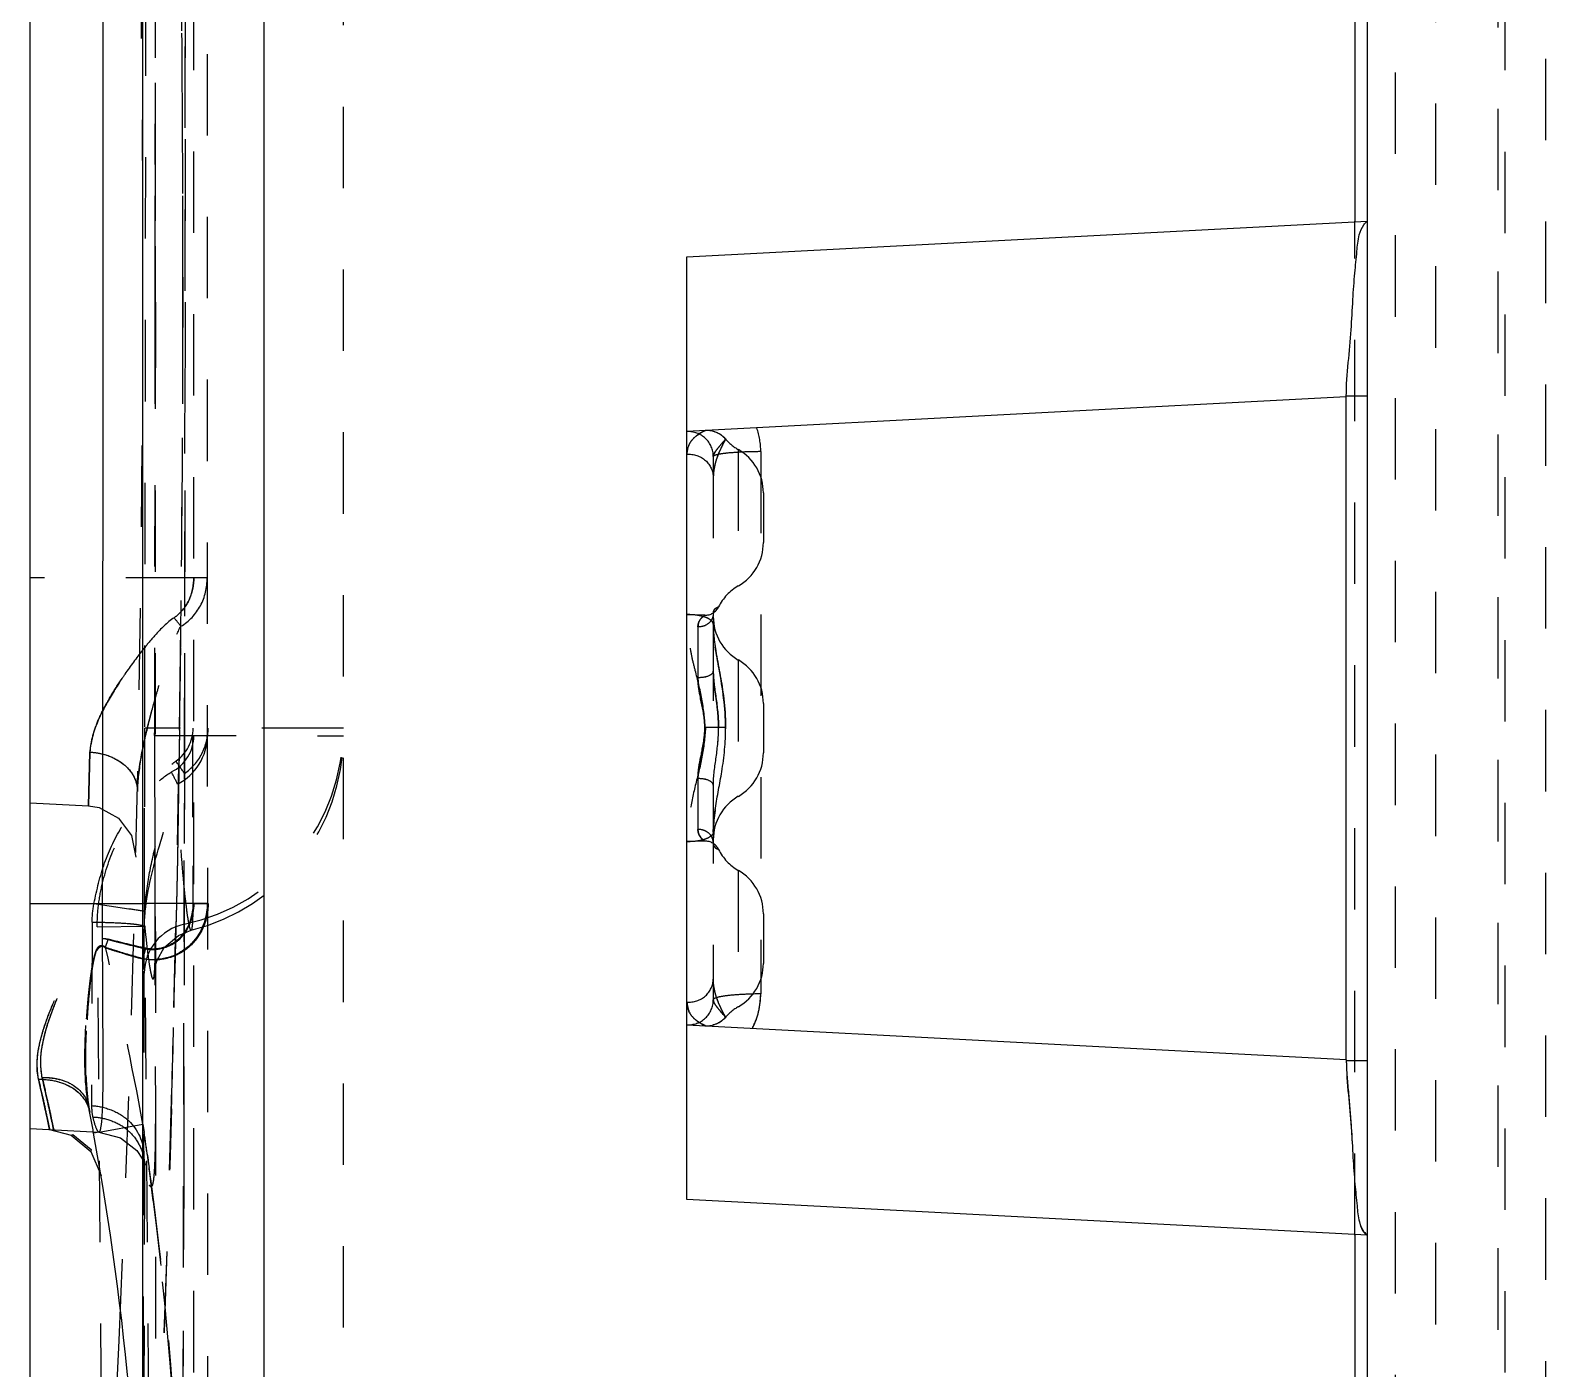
# Model space of a CAD drawing. Header units: millimetres. Extents: x 1147 to 12155, y -6137 to -4403.
# Drawn here: x 4469.75 to 4500.16, y -5336.98 to -5310.12 of the extents above; entities that cross this region are included whole.
import ezdxf

# ---------------------------------------------------------------- set-up
doc = ezdxf.new("R2010")
doc.units = ezdxf.units.MM
doc.header["$LTSCALE"] = 16.335
doc.linetypes.add('HIDDEN', pattern=[0.2, 0.1, -0.1])
doc.layers.get('0').update_dxf_attribs({"linetype": 'CONTINUOUS'})
doc.layers.add('DEFAULT_2', color=8, linetype='HIDDEN')

msp = doc.modelspace()

# ---------------------------------------------------------------- linework, layer by layer
at = {"color": 7, "linetype": 'Continuous'}
for p, q in [((4474.44, -5400.96), (4474.44, -5116.583)), ((4471.999, -5119.544), (4471.999, -5397.999)), ((4496.33, -5203.587), (4496.33, -5313.956)), ((4469.746, -5354.281), (4469.746, -5275.881)), ((4496.578, -5291.484), (4496.578, -5503.772)), ((4482.925, -5314.672), (4496.578, -5313.956)), ((4482.925, -5333.586), (4482.925, -5314.672)), ((4482.925, -5318.167), (4496.159, -5317.473)), ((4496.159, -5317.456), (4496.578, -5317.456)), ((4496.159, -5330.785), (4496.159, -5317.473)), ((4469.746, -5327.648), (4471.999, -5327.65)), ((4496.159, -5330.785), (4482.925, -5330.091)), ((4496.159, -5330.802), (4496.578, -5330.802)), ((4469.746, -5332.162), (4471.121, -5332.234)), ((4470.132, -5332.182), (4470.565, -5332.295)), ((4471.128, -5332.236), (4471.017, -5332.256)), ((4471.121, -5332.234), (4471.558, -5332.351)), ((4470.565, -5332.295), (4470.962, -5332.627)), ((4470.962, -5332.627), (4471.165, -5333.104)), ((4496.578, -5334.302), (4482.925, -5333.586)), ((4496.33, -5334.302), (4496.33, -5386.036))]:
    msp.add_line(p, q, dxfattribs=at)
msp.add_lwpolyline([(4471.558, -5332.351), (4471.882, -5332.603), (4471.999, -5332.78)], dxfattribs=at)
for centre, radius, start, end in [((-4046.816, -5314.715), 8518.023, 359.9130057, 0.0820911), ((4410.608, -5343.234), 61.398, 349.7007, 10.2993), ((3995.337, -5315.08), 476.67, 355.29706, 357.43435)]:
    msp.add_arc(centre, radius, start, end, dxfattribs=at)
for points, knots in [([(4496.159, -5317.473), (4496.159, -5317.245), (4496.196, -5316.798), (4496.261, -5316.152), (4496.287, -5315.551), (4496.325, -5315.025), (4496.371, -5314.594), (4496.397, -5314.263), (4496.48, -5314.056), (4496.552, -5313.977), (4496.578, -5313.956)], [0, 0, 0, 0, 0.191156, 0.375781, 0.545798, 0.695176, 0.818164, 0.910324, 0.972891, 1, 1, 1, 1]), ([(4471.121, -5332.233), (4471.131, -5332.234), (4471.155, -5332.201), (4471.175, -5332.089), (4471.199, -5331.833), (4471.206, -5331.42), (4471.209, -5330.856), (4471.205, -5330.17), (4471.2, -5329.386), (4471.197, -5328.534), (4471.197, -5327.947), (4471.198, -5327.648)], [0, 0, 0, 0, 0.006816, 0.021522, 0.078099, 0.169749, 0.293682, 0.444835, 0.617413, 0.804902, 1, 1, 1, 1]), ([(4496.159, -5330.802), (4496.159, -5331.03), (4496.197, -5331.477), (4496.263, -5332.124), (4496.288, -5332.723), (4496.326, -5333.248), (4496.372, -5333.677), (4496.399, -5334.004), (4496.482, -5334.207), (4496.553, -5334.282), (4496.578, -5334.302)], [0, 0, 0, 0, 0.192286, 0.377787, 0.548395, 0.697982, 0.820878, 0.912638, 0.974004, 1, 1, 1, 1])]:
    msp.add_open_spline(points, degree=3, knots=knots, dxfattribs=at)
at = {"layer": 'DEFAULT_2', "color": 8, "linetype": 'HIDDEN'}
for p, q in [((4500.161, -5410.339), (4500.161, -5107.204)), ((4499.347, -5408.936), (4499.347, -5108.607)), ((4476.029, -5388.431), (4476.029, -5129.112)), ((4472.256, -5316.089), (4472.256, -5201.454)), ((4473.027, -5273.351), (4473.013, -5384.107)), ((4473.315, -5384.107), (4473.297, -5273.351)), ((4497.144, -5387.745), (4497.144, -5291.484)), ((4497.958, -5388.367), (4497.958, -5291.483)), ((4499.208, -5411.343), (4499.208, -5292.931)), ((4472.247, -5302.509), (4472.256, -5316.089)), ((4472.863, -5302.509), (4472.852, -5316.089)), ((4472.862, -5302.509), (4472.853, -5316.089)), ((4472.255, -5312.814), (4472.256, -5308.677)), ((4472.254, -5315.08), (4472.255, -5312.814)), ((4496.33, -5334.302), (4496.33, -5313.956)), ((4472.253, -5316.089), (4472.254, -5315.08)), ((4472.81, -5315.079), (4472.809, -5316.088)), ((4472.242, -5324.153), (4472.253, -5316.089)), ((4472.256, -5316.089), (4472.246, -5327.651)), ((4472.852, -5316.089), (4472.838, -5324.129)), ((4472.853, -5316.089), (4472.841, -5324.154)), ((4483.956, -5318.538), (4483.956, -5321.274)), ((4484.407, -5318.579), (4484.407, -5329.462)), ((4483.454, -5318.679), (4483.454, -5329.58)), ((4484.459, -5319.409), (4484.459, -5320.403)), ((4473.297, -5321.113), (4469.746, -5321.113)), ((4483.283, -5321.862), (4482.925, -5321.853)), ((4483.454, -5321.827), (4483.456, -5321.817)), ((4483.456, -5321.817), (4483.468, -5321.804)), ((4483.468, -5321.804), (4483.467, -5321.805)), ((4483.146, -5322.097), (4483.146, -5323.116)), ((4483.956, -5322.761), (4483.956, -5325.497)), ((4484.459, -5323.632), (4484.459, -5324.626)), ((4472.034, -5328.973), (4472.045, -5324.127)), ((4476.029, -5324.129), (4472.045, -5324.127)), ((4472.241, -5324.278), (4472.242, -5324.153)), ((4472.241, -5324.278), (4476.029, -5324.28)), ((4472.742, -5324.166), (4472.722, -5325.414)), ((4472.742, -5324.153), (4472.73, -5324.903)), ((4472.842, -5324.129), (4472.833, -5328.065)), ((4472.841, -5324.154), (4472.84, -5324.809)), ((4470.912, -5325.687), (4470.942, -5324.609)), ((4470.942, -5324.61), (4470.912, -5325.687)), ((4472.73, -5324.903), (4472.721, -5325.427)), ((4472.84, -5324.809), (4472.835, -5327.652)), ((4483.146, -5325.142), (4483.146, -5326.161)), ((4472.722, -5325.414), (4472.697, -5326.731)), ((4472.721, -5325.427), (4472.697, -5326.743)), ((4469.746, -5325.626), (4470.913, -5325.687)), ((4471.779, -5326.285), (4471.865, -5326.715)), ((4483.283, -5326.396), (4482.925, -5326.405)), ((4483.454, -5326.437), (4483.454, -5326.427)), ((4483.454, -5326.429), (4483.454, -5326.427)), ((4483.459, -5326.444), (4483.454, -5326.437)), ((4483.468, -5326.454), (4483.459, -5326.444)), ((4483.468, -5326.454), (4483.467, -5326.453)), ((4472.251, -5327.235), (4472.247, -5326.58)), ((4472.697, -5326.731), (4472.679, -5327.659)), ((4472.697, -5326.743), (4472.679, -5327.665)), ((4483.956, -5326.984), (4483.956, -5329.72)), ((4473.315, -5327.648), (4471.999, -5327.65)), ((4472.679, -5327.659), (4472.669, -5328.125)), ((4472.679, -5327.665), (4472.669, -5328.135)), ((4472.835, -5327.652), (4472.827, -5331.763)), ((4470.988, -5328.021), (4470.976, -5331.705)), ((4472.036, -5328.114), (4472.039, -5328.008)), ((4472.036, -5328.114), (4472.038, -5328.021)), ((4484.459, -5327.855), (4484.459, -5328.849)), ((4471.091, -5328.113), (4472.042, -5328.105)), ((4472.256, -5328.208), (4472.256, -5328.126)), ((4472.256, -5328.208), (4472.256, -5391.44)), ((4472.669, -5328.125), (4472.649, -5328.984)), ((4472.669, -5328.135), (4472.65, -5328.993)), ((4472.974, -5328.184), (4472.974, -5328.184)), ((4471.254, -5328.527), (4471.307, -5328.369)), ((4472.059, -5328.554), (4472.007, -5328.751)), ((4472.246, -5328.885), (4472.244, -5328.915)), ((4472.649, -5328.984), (4472.647, -5329.058)), ((4472.65, -5328.993), (4472.648, -5329.067)), ((4483.636, -5329.855), (4483.702, -5329.929)), ((4470.132, -5332.182), (4470.077, -5331.919)), ((4470.132, -5332.182), (4470.077, -5331.919)), ((4472.578, -5331.771), (4472.551, -5332.703)), ((4472.579, -5331.772), (4472.552, -5332.704)), ((4472.827, -5331.763), (4472.825, -5332.689)), ((4470.213, -5332.186), (4470.182, -5332.033)), ((4470.213, -5332.186), (4470.182, -5332.033)), ((4470.213, -5332.186), (4470.182, -5332.033)), ((4470.565, -5332.295), (4470.6, -5332.286)), ((4470.6, -5332.286), (4470.965, -5332.587)), ((4471.128, -5332.236), (4472.007, -5332.076)), ((4472.007, -5332.076), (4472.031, -5332.245)), ((4472.007, -5332.076), (4472.032, -5332.246)), ((4472.007, -5332.076), (4472.032, -5332.246)), ((4472.007, -5332.076), (4472.031, -5332.245)), ((4470.965, -5332.587), (4470.962, -5332.627)), ((4471.999, -5332.78), (4472.024, -5332.816)), ((4472.027, -5332.752), (4472.027, -5332.752)), ((4472.029, -5332.824), (4472.053, -5332.881)), ((4472.092, -5332.679), (4472.101, -5332.743)), ((4472.093, -5332.679), (4472.102, -5332.743)), ((4472.093, -5332.679), (4472.102, -5332.743)), ((4472.094, -5332.679), (4472.103, -5332.743)), ((4472.101, -5332.743), (4472.119, -5332.874)), ((4472.102, -5332.743), (4472.12, -5332.873)), ((4472.102, -5332.743), (4472.12, -5332.873)), ((4472.103, -5332.743), (4472.121, -5332.873)), ((4472.119, -5332.874), (4472.129, -5332.947)), ((4472.12, -5332.873), (4472.13, -5332.946)), ((4472.12, -5332.873), (4472.13, -5332.946)), ((4472.121, -5332.873), (4472.131, -5332.946)), ((4472.545, -5332.897), (4472.543, -5332.972)), ((4472.546, -5332.898), (4472.544, -5332.973)), ((4472.551, -5332.703), (4472.545, -5332.897)), ((4472.552, -5332.704), (4472.546, -5332.898)), ((4472.825, -5332.883), (4472.824, -5332.958)), ((4472.825, -5332.689), (4472.825, -5332.883)), ((4472.824, -5332.958), (4472.749, -5357.821))]:
    msp.add_line(p, q, dxfattribs=at)
for points in [[(4483.454, -5321.831), (4483.454, -5321.822), (4483.458, -5321.814)], [(4470.913, -5325.687), (4471.126, -5325.722), (4471.518, -5325.932), (4471.779, -5326.285)], [(4483.467, -5326.453), (4483.459, -5326.445), (4483.454, -5326.437)], [(4472.244, -5328.915), (4472.242, -5328.951), (4472.246, -5328.93), (4472.289, -5328.782), (4472.432, -5328.532), (4472.717, -5328.287), (4472.974, -5328.184)], [(4472.256, -5328.298), (4472.254, -5328.555), (4472.251, -5328.751), (4472.247, -5328.868)], [(4472.027, -5332.752), (4472.027, -5332.752), (4472.024, -5332.686)], [(4472.053, -5332.881), (4472.06, -5332.9), (4472.055, -5332.88), (4472.036, -5332.8), (4472.027, -5332.752)]]:
    msp.add_lwpolyline(points, dxfattribs=at)
for centre, radius, start, end in [((-7884.047, -5298.644), 12356.118, 359.8061967, 0.1848899), ((-10973.692, -5298.639), 15446.554, 359.7804772, 0.1478921), ((-10973.552, -5298.639), 15446.414, 359.7804743, 0.1478926), ((3874.781, -5315.08), 598.029, 357.030804, 2.969196), ((3995.337, -5315.08), 476.67, 357.43435, 3.3817), ((3870.114, -5315.084), 602.696, 0.000466, 1.026066), ((3870.145, -5315.084), 602.665, 359.137781, 359.904487), ((4482.951, -5318.679), 0.503, 0, 93), ((4483.323, -5318.659), 0.503, 41.1148, 93.0076), ((4482.893, -5318.581), 1.513, 0.0606, 18.42), ((4484.459, -5317.667), 1.006, 221.1196, 240), ((4483.454, -5319.409), 1.006, 0, 59.9997), ((4483.454, -5320.403), 1.006, 300.0003, 360), ((4484.459, -5322.145), 1.006, 120, 153.5039), ((4467.466, -5326.2), 6.713, 37.8052, 39.6898), ((4483.291, -5321.562), 0.3, 268.5, 333.5039), ((4484.459, -5321.89), 1.006, 180, 240), ((3882.597, -5315.291), 590.212, 357.01202, 359.340493), ((3881.194, -5315.174), 591.617, 359.129092, 359.330684), ((4477.933, -5327.252), 7.562, 141.1457, 141.6925), ((4479.007, -5328.093), 8.927, 141.7296, 145.5706), ((4483.454, -5323.632), 1.006, 0, 59.9997), ((4488.748, -5328.224), 17.153, 163.2211, 164.1364), ((4480.308, -5324.132), 3.251, 0.0499, 4.1692), ((4481.424, -5326.404), 9.604, 167.7645, 168.5132), ((4729.931, -5324.819), 257.69, 179.87967, 180.2061), ((4472.21, -5324.28), 0.817, 296.8954, 0.0269), ((4472.21, -5324.129), 0.803, 304.7916, 0.0241), ((4472.208, -5324.28), 1.089, 296.9046, 0.021), ((4472.007, -5324.129), 4.022, 281.8514, 0), ((4472.007, -5324.28), 4.022, 283.914, 0), ((4484.171, -5494.786), 170.671, 90.15745, 90.29342), ((4483.454, -5324.626), 1.006, 300.0003, 360), ((4452.208, -5338.967), 24.893, 34.0225, 34.7207), ((4453.939, -5334.437), 20.89, 26.0853, 26.8296), ((4484.459, -5326.368), 1.006, 120, 180), ((4811.443, -5324.449), 339.203, 180.21905, 180.35991), ((4483.291, -5326.696), 0.3, 26.4961, 91.5), ((4484.459, -5326.113), 1.006, 206.4961, 240), ((4483.454, -5327.855), 1.006, 0, 59.9997), ((4471.902, -5327.648), 1.125, 351.881, 0.0033), ((-195.017, -5373.461), 4666.329, 0.118059, 0.556815), ((4473.039, -5329.049), 1.005, 101.8504, 179.859), ((-39.939, -5372.879), 4512.202, 0.114712, 0.568554), ((4425.946, -5328.217), 46.31, 359.8727, 0.0022), ((4410.608, -5343.234), 62.404, 10.2993, 13.63105), ((4476.056, -5313.667), 15.616, 252.0927, 253.0372), ((4476.116, -5313.595), 15.712, 251.9851, 252.9215), ((4474.622, -5318.52), 10.566, 251.4296, 252.8112), ((4475.149, -5314.321), 14.564, 254.7061, 255.7066), ((4475.152, -5314.19), 14.684, 254.8505, 255.8393), ((4474.672, -5316.043), 12.77, 254.756, 255.8915), ((4475.76, -5314.806), 14.451, 252.851, 254.9449), ((4477.059, -5310.332), 19.099, 253.0772, 254.6593), ((4477.145, -5310.198), 19.261, 252.9616, 254.5266), ((4475.709, -5312.103), 16.851, 255.7204, 257.0749), ((4475.569, -5312.448), 16.476, 255.9148, 257.2879), ((4475.717, -5311.936), 17.007, 255.8527, 257.1793), ((4476.281, -5309.644), 19.376, 257.0548, 257.4155), ((4476.295, -5309.425), 19.584, 257.1598, 257.5244), ((4476.657, -5307.687), 21.36, 257.2517, 257.5842), ((4472.221, -5327.675), 1.097, 258.7344, 272.5197), ((4483.454, -5328.849), 1.006, 300.0003, 360), ((3877.394, -5315.096), 595.417, 358.395159, 358.656328), ((3878.965, -5315.267), 593.843, 358.40737, 358.668387), ((4482.951, -5329.58), 0.503, 267, 360), ((4484.459, -5330.591), 1.006, 120, 138.8804), ((4483.323, -5329.599), 0.503, 266.9903, 318.8852), ((4432.006, -5340.113), 38.943, 12.1473, 13.2661), ((4432.333, -5340.042), 38.609, 12.1467, 13.2751), ((4428.482, -5340.825), 42.616, 12.2327, 13.1361), ((4428.574, -5340.806), 42.522, 12.2338, 13.1391), ((4437.689, -5338.822), 33.194, 12.0085, 12.2226), ((4437.725, -5338.815), 33.158, 12.0092, 12.2225), ((4443.74, -5337.537), 27.009, 11.7593, 12.0129), ((4443.778, -5337.529), 26.969, 11.7597, 12.0138), ((4410.608, -5343.234), 61.398, 10.2993, 10.8027), ((4470.326, -5331.95), 0.624, 10.7508, 16.9075), ((4398.365, -5342.86), 74.427, 7.86229, 8.19949), ((4403.248, -5342.298), 69.514, 7.9541, 8.31524), ((4404.04, -5342.212), 68.719, 7.97449, 8.33915), ((4474.1, -5332.693), 2.076, 179.8144, 181.6377), ((4473.827, -5332.7), 1.803, 181.6572, 182.6875), ((4473.634, -5332.71), 1.61, 182.6803, 184.154), ((4471.199, -5332.941), 0.846, 359.0056, 4.012), ((3885.834, -5315.488), 586.969, 357.014699, 358.293034), ((3893.081, -5315.718), 579.72, 357.000103, 358.294369), ((4398.007, -5342.909), 74.788, 7.47875, 7.65491), ((4402.446, -5342.409), 70.324, 7.54579, 7.73305), ((4403.209, -5342.327), 69.558, 7.56325, 7.75097), ((4394.88, -5343.234), 77.931, 352.67621, 7.41657)]:
    msp.add_arc(centre, radius, start, end, dxfattribs=at)
for points, knots in [([(4483.297, -5318.157), (4483.29, -5318.157), (4483.27, -5318.17), (4483.227, -5318.187), (4483.166, -5318.223), (4483.071, -5318.291), (4482.96, -5318.418), (4482.925, -5318.557), (4482.925, -5318.63)], [0, 0, 0, 0, 0.0297, 0.108494, 0.222134, 0.357639, 0.659061, 1, 1, 1, 1]), ([(4482.925, -5318.63), (4482.934, -5318.561), (4482.956, -5318.428), (4483.08, -5318.278), (4483.2, -5318.207), (4483.27, -5318.158), (4483.297, -5318.157)], [0, 0, 0, 0, 0.326685, 0.621894, 0.874423, 1, 1, 1, 1]), ([(4483.702, -5318.328), (4483.718, -5318.305), (4483.643, -5318.43), (4483.62, -5318.485), (4483.548, -5318.637), (4483.481, -5318.828), (4483.454, -5319.004), (4483.454, -5319.094)], [0, 0, 0, 0, 0.106624, 0.221203, 0.359758, 0.670288, 1, 1, 1, 1]), ([(4483.702, -5318.328), (4483.701, -5318.327), (4483.697, -5318.337), (4483.691, -5318.344), (4483.68, -5318.366), (4483.66, -5318.404), (4483.627, -5318.469), (4483.583, -5318.562), (4483.536, -5318.673), (4483.477, -5318.849), (4483.454, -5318.994), (4483.454, -5319.094)], [0, 0, 0, 0, 0.005489, 0.022099, 0.049178, 0.086002, 0.185936, 0.315209, 0.466402, 0.632934, 1, 1, 1, 1]), ([(4483.454, -5318.679), (4483.454, -5318.645), (4483.496, -5318.571), (4483.585, -5318.461), (4483.658, -5318.377), (4483.702, -5318.329)], [0, 0, 0, 0, 0.231662, 0.549572, 1, 1, 1, 1]), ([(4483.533, -5318.526), (4483.513, -5318.552), (4483.479, -5318.598), (4483.454, -5318.654), (4483.454, -5318.679)], [0, 0, 0, 0, 0.575205, 1, 1, 1, 1]), ([(4484.407, -5318.579), (4484.284, -5318.58), (4484.058, -5318.585), (4483.792, -5318.602), (4483.623, -5318.622), (4483.534, -5318.639), (4483.483, -5318.652), (4483.454, -5318.67), (4483.454, -5318.679)], [0, 0, 0, 0, 0.380507, 0.700752, 0.823143, 0.91464, 0.973035, 1, 1, 1, 1]), ([(4483.702, -5318.328), (4483.707, -5318.322), (4483.586, -5318.457), (4483.581, -5318.464), (4483.533, -5318.526)], [0, 0, 0, 0, 0.094559, 1, 1, 1, 1]), ([(4482.925, -5318.63), (4483.056, -5318.623), (4483.328, -5318.707), (4483.454, -5318.97), (4483.454, -5319.094)], [0, 0, 0, 0, 0.514282, 1, 1, 1, 1]), ([(4473.027, -5321.113), (4473.027, -5321.267), (4472.962, -5321.577), (4472.759, -5321.829), (4472.632, -5321.912)], [0, 0, 0, 0, 0.503725, 1, 1, 1, 1]), ([(4472.632, -5321.912), (4472.759, -5321.829), (4472.963, -5321.577), (4473.027, -5321.267), (4473.027, -5321.113)], [0, 0, 0, 0, 0.496418, 1, 1, 1, 1]), ([(4472.77, -5322.085), (4472.932, -5321.987), (4473.207, -5321.692), (4473.297, -5321.304), (4473.297, -5321.113)], [0, 0, 0, 0, 0.497202, 1, 1, 1, 1]), ([(4470.942, -5324.61), (4470.957, -5324.505), (4470.995, -5324.284), (4471.108, -5323.948), (4471.288, -5323.609), (4471.574, -5323.134), (4471.997, -5322.545), (4472.389, -5322.091), (4472.632, -5321.912)], [0, 0, 0, 0, 0.098313, 0.207285, 0.32644, 0.452891, 0.720634, 1, 1, 1, 1]), ([(4483.454, -5322.043), (4483.454, -5322.015), (4483.405, -5321.949), (4483.284, -5321.892), (4483.115, -5321.857), (4482.989, -5321.849), (4482.925, -5321.851)], [0, 0, 0, 0, 0.140517, 0.365814, 0.674266, 1, 1, 1, 1]), ([(4483.454, -5322.043), (4483.454, -5322.015), (4483.405, -5321.949), (4483.284, -5321.892), (4483.115, -5321.857), (4482.989, -5321.849), (4482.925, -5321.851)], [0, 0, 0, 0, 0.140517, 0.365811, 0.674262, 1, 1, 1, 1]), ([(4483.297, -5324.129), (4483.28, -5323.932), (4483.239, -5323.54), (4483.115, -5323.066), (4483.021, -5322.691), (4482.959, -5322.317), (4482.937, -5322.037), (4482.925, -5321.851)], [0, 0, 0, 0, 0.256297, 0.509811, 0.634828, 0.758344, 1, 1, 1, 1]), ([(4483.454, -5321.829), (4483.454, -5321.9), (4483.379, -5322.051), (4483.222, -5322.099), (4483.146, -5322.097)], [0, 0, 0, 0, 0.480216, 1, 1, 1, 1]), ([(4483.146, -5322.097), (4483.146, -5322.062), (4483.155, -5321.998), (4483.216, -5321.92), (4483.233, -5321.894), (4483.291, -5321.859), (4483.283, -5321.862)], [0, 0, 0, 0, 0.372735, 0.680924, 0.910425, 1, 1, 1, 1]), ([(4483.283, -5321.862), (4483.261, -5321.882), (4483.182, -5321.934), (4483.146, -5322.034), (4483.146, -5322.097)], [0, 0, 0, 0, 0.322786, 1, 1, 1, 1]), ([(4483.454, -5321.829), (4483.454, -5321.803), (4483.461, -5321.766), (4483.492, -5321.731), (4483.511, -5321.712), (4483.576, -5321.693), (4483.559, -5321.696)], [0, 0, 0, 0, 0.420642, 0.581626, 0.720452, 1, 1, 1, 1]), ([(4483.454, -5321.829), (4483.454, -5321.803), (4483.461, -5321.766), (4483.492, -5321.731), (4483.511, -5321.712), (4483.576, -5321.693), (4483.559, -5321.696)], [0, 0, 0, 0, 0.420642, 0.581626, 0.720452, 1, 1, 1, 1]), ([(4483.559, -5321.696), (4483.556, -5321.697), (4483.516, -5321.708), (4483.476, -5321.74), (4483.463, -5321.776)], [0, 0, 0, 0, 0.077768, 1, 1, 1, 1]), ([(4471.895, -5325.399), (4471.901, -5325.136), (4471.98, -5324.586), (4472.143, -5323.903), (4472.304, -5323.336), (4472.438, -5322.904), (4472.585, -5322.484), (4472.694, -5322.207), (4472.77, -5322.085)], [0, 0, 0, 0, 0.229402, 0.481209, 0.611517, 0.743145, 0.874458, 1, 1, 1, 1]), ([(4483.702, -5324.116), (4483.7, -5323.723), (4483.596, -5323.032), (4483.454, -5322.346), (4483.454, -5322.043)], [0, 0, 0, 0, 0.564242, 1, 1, 1, 1]), ([(4483.454, -5322.043), (4483.454, -5322.081), (4483.458, -5322.243), (4483.478, -5322.403), (4483.496, -5322.524)], [0, 0, 0, 0, 0.238138, 1, 1, 1, 1]), ([(4483.496, -5322.524), (4483.542, -5322.82), (4483.684, -5323.462), (4483.73, -5324.455), (4483.556, -5325.38), (4483.454, -5325.958), (4483.454, -5326.215)], [0, 0, 0, 0, 0.241008, 0.530435, 0.792205, 1, 1, 1, 1]), ([(4471.644, -5323.046), (4471.605, -5323.104), (4471.453, -5323.331), (4471.313, -5323.565), (4471.22, -5323.744)], [0, 0, 0, 0, 0.258662, 1, 1, 1, 1]), ([(4483.454, -5322.982), (4483.454, -5323.026), (4483.33, -5323.11), (4483.219, -5323.117), (4483.146, -5323.116)], [0, 0, 0, 0, 0.374367, 1, 1, 1, 1]), ([(4483.146, -5323.116), (4483.146, -5323.282), (4483.218, -5323.618), (4483.283, -5323.955), (4483.283, -5324.13)], [0, 0, 0, 0, 0.486666, 1, 1, 1, 1]), ([(4483.454, -5322.982), (4483.454, -5323.172), (4483.519, -5323.553), (4483.559, -5323.936), (4483.559, -5324.13)], [0, 0, 0, 0, 0.494803, 1, 1, 1, 1]), ([(4483.454, -5322.982), (4483.454, -5323.172), (4483.519, -5323.553), (4483.559, -5323.935), (4483.559, -5324.129)], [0, 0, 0, 0, 0.494801, 1, 1, 1, 1]), ([(4471.22, -5323.744), (4471.181, -5323.818), (4471.049, -5324.091), (4470.952, -5324.389), (4470.942, -5324.609)], [0, 0, 0, 0, 0.275112, 1, 1, 1, 1]), ([(4472.248, -5323.535), (4472.228, -5323.605), (4472.152, -5323.881), (4472.083, -5324.159), (4472.037, -5324.368)], [0, 0, 0, 0, 0.254046, 1, 1, 1, 1]), ([(4472.84, -5325.039), (4472.984, -5324.938), (4473.229, -5324.663), (4473.315, -5324.305), (4473.315, -5324.129)], [0, 0, 0, 0, 0.499848, 1, 1, 1, 1]), ([(4472.999, -5324.28), (4472.998, -5324.517), (4472.999, -5325.388), (4473.005, -5326.259), (4473.008, -5326.893)], [0, 0, 0, 0, 0.272163, 1, 1, 1, 1]), ([(4483.297, -5324.117), (4483.283, -5324.316), (4483.243, -5324.71), (4483.09, -5325.278), (4482.963, -5325.841), (4482.936, -5326.221), (4482.925, -5326.407)], [0, 0, 0, 0, 0.256286, 0.509881, 0.758349, 1, 1, 1, 1]), ([(4483.283, -5324.129), (4483.283, -5324.304), (4483.218, -5324.641), (4483.146, -5324.976), (4483.146, -5325.142)], [0, 0, 0, 0, 0.513258, 1, 1, 1, 1]), ([(4483.146, -5325.142), (4483.146, -5324.976), (4483.218, -5324.641), (4483.283, -5324.304), (4483.283, -5324.129)], [0, 0, 0, 0, 0.486663, 1, 1, 1, 1]), ([(4483.454, -5325.276), (4483.454, -5325.086), (4483.519, -5324.705), (4483.559, -5324.323), (4483.559, -5324.129)], [0, 0, 0, 0, 0.4948, 1, 1, 1, 1]), ([(4483.496, -5325.734), (4483.534, -5325.489), (4483.647, -5324.957), (4483.702, -5324.412), (4483.702, -5324.116)], [0, 0, 0, 0, 0.454586, 1, 1, 1, 1]), ([(4470.942, -5324.61), (4471.074, -5324.616), (4471.319, -5324.665), (4471.629, -5324.837), (4471.843, -5325.085), (4471.897, -5325.296), (4471.895, -5325.399)], [0, 0, 0, 0, 0.29125, 0.543223, 0.771814, 1, 1, 1, 1]), ([(4470.942, -5324.61), (4471.01, -5324.613), (4471.252, -5324.643), (4471.488, -5324.746), (4471.625, -5324.859)], [0, 0, 0, 0, 0.275424, 1, 1, 1, 1]), ([(4472.012, -5324.491), (4471.996, -5324.57), (4471.939, -5324.87), (4471.9, -5325.174), (4471.895, -5325.399)], [0, 0, 0, 0, 0.262851, 1, 1, 1, 1]), ([(4483.146, -5325.142), (4483.146, -5325.098), (4483.156, -5324.914), (4483.197, -5324.735), (4483.225, -5324.599)], [0, 0, 0, 0, 0.240926, 1, 1, 1, 1]), ([(4471.023, -5327.648), (4471.082, -5327.374), (4471.206, -5326.824), (4471.582, -5326.065), (4471.981, -5325.486), (4472.347, -5325.062), (4472.554, -5324.869), (4472.668, -5324.789)], [0, 0, 0, 0, 0.25023, 0.500066, 0.749846, 0.875055, 1, 1, 1, 1]), ([(4471.091, -5328.113), (4471.087, -5327.965), (4471.109, -5327.668), (4471.215, -5327.083), (4471.47, -5326.38), (4471.85, -5325.739), (4472.22, -5325.276), (4472.45, -5325.08), (4472.58, -5325.009)], [0, 0, 0, 0, 0.125136, 0.250317, 0.50027, 0.750161, 0.87523, 1, 1, 1, 1]), ([(4472.042, -5328.105), (4472.034, -5327.881), (4472.065, -5327.413), (4472.176, -5326.827), (4472.295, -5326.339), (4472.402, -5325.959), (4472.527, -5325.593), (4472.623, -5325.348), (4472.701, -5325.252)], [0, 0, 0, 0, 0.227355, 0.474214, 0.604877, 0.738768, 0.874065, 1, 1, 1, 1]), ([(4472.053, -5327.805), (4472.097, -5327.359), (4472.272, -5326.673), (4472.563, -5325.76), (4472.72, -5325.268), (4472.84, -5325.039)], [0, 0, 0, 0, 0.4667, 0.730528, 1, 1, 1, 1]), ([(4472.973, -5328.183), (4472.968, -5328.184), (4472.956, -5328.161), (4472.945, -5328.126), (4472.93, -5328.059), (4472.907, -5327.925), (4472.875, -5327.693), (4472.837, -5327.347), (4472.798, -5326.915), (4472.76, -5326.411), (4472.726, -5325.848), (4472.708, -5325.455), (4472.701, -5325.252)], [0, 0, 0, 0, 0.00573, 0.019531, 0.041931, 0.072864, 0.159737, 0.278795, 0.427229, 0.600221, 0.792797, 1, 1, 1, 1]), ([(4483.454, -5325.276), (4483.454, -5325.232), (4483.33, -5325.148), (4483.219, -5325.141), (4483.146, -5325.142)], [0, 0, 0, 0, 0.374367, 1, 1, 1, 1]), ([(4483.454, -5326.215), (4483.454, -5326.177), (4483.458, -5326.016), (4483.478, -5325.855), (4483.496, -5325.734)], [0, 0, 0, 0, 0.238146, 1, 1, 1, 1]), ([(4483.454, -5326.427), (4483.453, -5326.357), (4483.378, -5326.207), (4483.222, -5326.159), (4483.146, -5326.161)], [0, 0, 0, 0, 0.480329, 1, 1, 1, 1]), ([(4483.146, -5326.161), (4483.146, -5326.196), (4483.155, -5326.26), (4483.216, -5326.338), (4483.233, -5326.364), (4483.291, -5326.399), (4483.283, -5326.396)], [0, 0, 0, 0, 0.372735, 0.680924, 0.910425, 1, 1, 1, 1]), ([(4483.146, -5326.161), (4483.146, -5326.196), (4483.155, -5326.26), (4483.216, -5326.338), (4483.233, -5326.364), (4483.291, -5326.399), (4483.283, -5326.396)], [0, 0, 0, 0, 0.372735, 0.680924, 0.910425, 1, 1, 1, 1]), ([(4483.283, -5326.396), (4483.261, -5326.376), (4483.182, -5326.324), (4483.146, -5326.224), (4483.146, -5326.161)], [0, 0, 0, 0, 0.322786, 1, 1, 1, 1]), ([(4483.454, -5326.215), (4483.454, -5326.243), (4483.405, -5326.309), (4483.284, -5326.366), (4483.115, -5326.401), (4482.989, -5326.409), (4482.925, -5326.407)], [0, 0, 0, 0, 0.140516, 0.365808, 0.674258, 1, 1, 1, 1]), ([(4483.454, -5326.215), (4483.454, -5326.243), (4483.405, -5326.309), (4483.284, -5326.366), (4483.115, -5326.401), (4482.989, -5326.409), (4482.925, -5326.407)], [0, 0, 0, 0, 0.140485, 0.36578, 0.674256, 1, 1, 1, 1]), ([(4483.213, -5326.335), (4483.207, -5326.329), (4483.184, -5326.3), (4483.166, -5326.266), (4483.157, -5326.239)], [0, 0, 0, 0, 0.228416, 1, 1, 1, 1]), ([(4483.283, -5326.396), (4483.281, -5326.394), (4483.254, -5326.379), (4483.232, -5326.357), (4483.213, -5326.335)], [0, 0, 0, 0, 0.073602, 1, 1, 1, 1]), ([(4483.454, -5326.429), (4483.454, -5326.455), (4483.461, -5326.492), (4483.492, -5326.527), (4483.511, -5326.546), (4483.576, -5326.565), (4483.559, -5326.562)], [0, 0, 0, 0, 0.420642, 0.581626, 0.720452, 1, 1, 1, 1]), ([(4473.008, -5326.893), (4473.009, -5326.977), (4473.01, -5327.264), (4473.011, -5327.55), (4473.008, -5327.753)], [0, 0, 0, 0, 0.293553, 1, 1, 1, 1]), ([(4472.256, -5328.126), (4472.256, -5328.059), (4472.255, -5327.762), (4472.253, -5327.465), (4472.251, -5327.235)], [0, 0, 0, 0, 0.225839, 1, 1, 1, 1]), ([(4471.023, -5327.648), (4471.256, -5327.682), (4471.599, -5327.737), (4471.944, -5327.782), (4472.053, -5327.805)], [0, 0, 0, 0, 0.678092, 1, 1, 1, 1]), ([(4473.315, -5327.648), (4473.315, -5327.812), (4473.249, -5328.142), (4472.953, -5328.55), (4472.506, -5328.784), (4472.167, -5328.793), (4472.007, -5328.761)], [0, 0, 0, 0, 0.251652, 0.500187, 0.748674, 1, 1, 1, 1]), ([(4473.027, -5327.648), (4473.027, -5327.895), (4472.893, -5328.299), (4472.448, -5328.563), (4472.183, -5328.582), (4472.059, -5328.554)], [0, 0, 0, 0, 0.493585, 0.746274, 1, 1, 1, 1]), ([(4473.013, -5327.648), (4473.013, -5327.892), (4472.883, -5328.29), (4472.448, -5328.554), (4472.186, -5328.574), (4472.065, -5328.547)], [0, 0, 0, 0, 0.494284, 0.746615, 1, 1, 1, 1]), ([(4473.013, -5327.648), (4473.013, -5327.892), (4472.883, -5328.29), (4472.448, -5328.554), (4472.186, -5328.574), (4472.065, -5328.547)], [0, 0, 0, 0, 0.494276, 0.746617, 1, 1, 1, 1]), ([(4472.246, -5327.651), (4472.245, -5328.031), (4472.244, -5329.402), (4472.256, -5330.772), (4472.256, -5331.761)], [0, 0, 0, 0, 0.277842, 1, 1, 1, 1]), ([(4473.013, -5327.648), (4473.089, -5327.648), (4473.19, -5327.651), (4473.291, -5327.648), (4473.315, -5327.648)], [0, 0, 0, 0, 0.755716, 1, 1, 1, 1]), ([(4470.988, -5328.021), (4471.119, -5328.022), (4471.366, -5328.028), (4471.66, -5328.043), (4471.851, -5328.062), (4471.949, -5328.078), (4472.001, -5328.091), (4472.036, -5328.105), (4472.036, -5328.114)], [0, 0, 0, 0, 0.370866, 0.703527, 0.828249, 0.919322, 0.976135, 1, 1, 1, 1]), ([(4472.712, -5328.372), (4472.834, -5328.267), (4472.951, -5328.068), (4472.995, -5327.857), (4473.003, -5327.803)], [0, 0, 0, 0, 0.745453, 1, 1, 1, 1]), ([(4472.722, -5328.377), (4472.844, -5328.272), (4472.963, -5328.073), (4473.008, -5327.862), (4473.016, -5327.807)], [0, 0, 0, 0, 0.74564, 1, 1, 1, 1]), ([(4473.008, -5327.753), (4473.007, -5327.814), (4473.005, -5327.918), (4473.001, -5328.059), (4472.99, -5328.129), (4472.984, -5328.181), (4472.973, -5328.183)], [0, 0, 0, 0, 0.42259, 0.733128, 0.925659, 1, 1, 1, 1]), ([(4472.042, -5328.105), (4472.049, -5328.18), (4472.075, -5328.433), (4472.105, -5328.685), (4472.132, -5328.86)], [0, 0, 0, 0, 0.300364, 1, 1, 1, 1]), ([(4472.249, -5328.829), (4472.25, -5328.793), (4472.254, -5328.624), (4472.255, -5328.454), (4472.256, -5328.32)], [0, 0, 0, 0, 0.209942, 1, 1, 1, 1]), ([(4473.105, -5328.297), (4473.014, -5328.435), (4472.764, -5328.672), (4472.431, -5328.764), (4472.265, -5328.771)], [0, 0, 0, 0, 0.497983, 1, 1, 1, 1]), ([(4473.105, -5328.297), (4473.014, -5328.435), (4472.764, -5328.672), (4472.431, -5328.764), (4472.265, -5328.771)], [0, 0, 0, 0, 0.497995, 1, 1, 1, 1]), ([(4473.1, -5328.305), (4473.009, -5328.44), (4472.761, -5328.672), (4472.433, -5328.763), (4472.269, -5328.771)], [0, 0, 0, 0, 0.497787, 1, 1, 1, 1]), ([(4473.118, -5328.306), (4473.026, -5328.444), (4472.772, -5328.681), (4472.437, -5328.773), (4472.27, -5328.781)], [0, 0, 0, 0, 0.497818, 1, 1, 1, 1]), ([(4473.118, -5328.306), (4473.026, -5328.444), (4472.772, -5328.681), (4472.437, -5328.773), (4472.27, -5328.781)], [0, 0, 0, 0, 0.497834, 1, 1, 1, 1]), ([(4473.111, -5328.316), (4473.019, -5328.451), (4472.768, -5328.682), (4472.439, -5328.773), (4472.274, -5328.781)], [0, 0, 0, 0, 0.49765, 1, 1, 1, 1]), ([(4469.91, -5331.177), (4469.858, -5330.954), (4469.909, -5330.432), (4470.128, -5329.817), (4470.368, -5329.288), (4470.548, -5328.948), (4470.717, -5328.682), (4470.864, -5328.493), (4471.063, -5328.339), (4471.237, -5328.344), (4471.315, -5328.364)], [0, 0, 0, 0, 0.202973, 0.446348, 0.579032, 0.716605, 0.78678, 0.857648, 0.928749, 1, 1, 1, 1]), ([(4469.91, -5331.177), (4469.895, -5331.069), (4469.871, -5330.838), (4469.921, -5330.476), (4470.032, -5330.095), (4470.182, -5329.697), (4470.367, -5329.29), (4470.546, -5328.95), (4470.715, -5328.685), (4470.861, -5328.496), (4471.062, -5328.339), (4471.235, -5328.348), (4471.315, -5328.364)], [0, 0, 0, 0, 0.096693, 0.203647, 0.32096, 0.446679, 0.579004, 0.716197, 0.786214, 0.856816, 0.928186, 1, 1, 1, 1]), ([(4469.983, -5331.14), (4469.967, -5331.033), (4469.942, -5330.806), (4470.007, -5330.312), (4470.177, -5329.803), (4470.401, -5329.285), (4470.569, -5328.95), (4470.732, -5328.69), (4470.867, -5328.501), (4471.06, -5328.348), (4471.231, -5328.35), (4471.307, -5328.369)], [0, 0, 0, 0, 0.097833, 0.205458, 0.448271, 0.580303, 0.717123, 0.786901, 0.857371, 0.928552, 1, 1, 1, 1]), ([(4469.983, -5331.14), (4469.967, -5331.033), (4469.942, -5330.806), (4470.007, -5330.312), (4470.177, -5329.803), (4470.401, -5329.285), (4470.569, -5328.95), (4470.732, -5328.69), (4470.867, -5328.501), (4471.06, -5328.348), (4471.231, -5328.35), (4471.307, -5328.369)], [0, 0, 0, 0, 0.097833, 0.205458, 0.448271, 0.580303, 0.717123, 0.786901, 0.857371, 0.928552, 1, 1, 1, 1]), ([(4471.255, -5328.527), (4471.233, -5328.51), (4471.183, -5328.484), (4471.1, -5328.516), (4471.059, -5328.599), (4471.031, -5328.694), (4471.005, -5328.801), (4470.977, -5328.946), (4470.949, -5329.132), (4470.922, -5329.358), (4470.891, -5329.661), (4470.863, -5330.037), (4470.842, -5330.482), (4470.839, -5331.045), (4470.868, -5331.461), (4470.919, -5331.726)], [0, 0, 0, 0, 0.024119, 0.045125, 0.070785, 0.101972, 0.134365, 0.166981, 0.233078, 0.300296, 0.36794, 0.502135, 0.633908, 0.761885, 1, 1, 1, 1]), ([(4470.919, -5331.726), (4470.868, -5331.461), (4470.839, -5331.045), (4470.842, -5330.483), (4470.863, -5330.037), (4470.891, -5329.661), (4470.922, -5329.358), (4470.949, -5329.132), (4470.982, -5328.91), (4471.02, -5328.73), (4471.059, -5328.599), (4471.1, -5328.516), (4471.183, -5328.485), (4471.233, -5328.51), (4471.255, -5328.527)], [0, 0, 0, 0, 0.238147, 0.366149, 0.497948, 0.632171, 0.699832, 0.767062, 0.833162, 0.898176, 0.929388, 0.955045, 0.976021, 1, 1, 1, 1]), ([(4470.919, -5331.726), (4470.868, -5331.461), (4470.839, -5331.045), (4470.842, -5330.483), (4470.863, -5330.037), (4470.891, -5329.661), (4470.922, -5329.358), (4470.949, -5329.132), (4470.982, -5328.91), (4471.02, -5328.73), (4471.059, -5328.599), (4471.1, -5328.516), (4471.183, -5328.485), (4471.233, -5328.51), (4471.255, -5328.527)], [0, 0, 0, 0, 0.238147, 0.366149, 0.497948, 0.632171, 0.699832, 0.767062, 0.833162, 0.898176, 0.929388, 0.955045, 0.976021, 1, 1, 1, 1]), ([(4470.939, -5331.833), (4470.888, -5331.563), (4470.848, -5330.993), (4470.864, -5330.295), (4470.905, -5329.679), (4470.944, -5329.237), (4471.056, -5328.371), (4471.257, -5328.536)], [0, 0, 0, 0, 0.245058, 0.502949, 0.635058, 0.768615, 1, 1, 1, 1]), ([(4470.939, -5331.833), (4470.888, -5331.563), (4470.848, -5330.993), (4470.864, -5330.295), (4470.905, -5329.679), (4470.944, -5329.237), (4471.056, -5328.371), (4471.257, -5328.536)], [0, 0, 0, 0, 0.245058, 0.502949, 0.635059, 0.768616, 1, 1, 1, 1]), ([(4471.251, -5328.532), (4471.22, -5328.509), (4471.121, -5328.484), (4471.05, -5328.633), (4471.018, -5328.782), (4470.984, -5328.96), (4470.961, -5329.139), (4470.932, -5329.383), (4470.904, -5329.69), (4470.879, -5330.057), (4470.858, -5330.536), (4470.856, -5330.892), (4470.865, -5331.127)], [0, 0, 0, 0, 0.040109, 0.087332, 0.150244, 0.2148, 0.280337, 0.346855, 0.48106, 0.614305, 0.7458, 1, 1, 1, 1]), ([(4471.251, -5328.532), (4471.22, -5328.509), (4471.121, -5328.484), (4471.05, -5328.633), (4471.018, -5328.782), (4470.984, -5328.96), (4470.961, -5329.139), (4470.932, -5329.383), (4470.904, -5329.69), (4470.879, -5330.057), (4470.858, -5330.536), (4470.856, -5330.892), (4470.865, -5331.127)], [0, 0, 0, 0, 0.040109, 0.087333, 0.150244, 0.2148, 0.280337, 0.346856, 0.48106, 0.614305, 0.7458, 1, 1, 1, 1]), ([(4471.257, -5328.536), (4471.236, -5328.519), (4471.187, -5328.492), (4471.103, -5328.522), (4471.063, -5328.607), (4471.036, -5328.705), (4471.011, -5328.815), (4470.984, -5328.965), (4470.958, -5329.157), (4470.932, -5329.389), (4470.903, -5329.702), (4470.877, -5330.091), (4470.858, -5330.551), (4470.857, -5331.132), (4470.887, -5331.56), (4470.939, -5331.833)], [0, 0, 0, 0, 0.023549, 0.043738, 0.06891, 0.099952, 0.132289, 0.164884, 0.231018, 0.298354, 0.366167, 0.500768, 0.633001, 0.761434, 1, 1, 1, 1]), ([(4469.983, -5331.14), (4469.959, -5330.977), (4469.943, -5330.718), (4470.011, -5330.37), (4470.114, -5329.986), (4470.303, -5329.491), (4470.49, -5329.102), (4470.599, -5328.908)], [0, 0, 0, 0, 0.209456, 0.326164, 0.450169, 0.716255, 1, 1, 1, 1]), ([(4472.132, -5328.86), (4472.139, -5328.905), (4472.15, -5328.982), (4472.175, -5329.081), (4472.183, -5329.134), (4472.213, -5329.174), (4472.231, -5329.121), (4472.236, -5329.066), (4472.245, -5328.957), (4472.248, -5328.876), (4472.249, -5328.829)], [0, 0, 0, 0, 0.20854, 0.358199, 0.448572, 0.483064, 0.525345, 0.624575, 0.782969, 1, 1, 1, 1]), ([(4482.925, -5329.628), (4483.056, -5329.635), (4483.328, -5329.551), (4483.454, -5329.288), (4483.454, -5329.164)], [0, 0, 0, 0, 0.514282, 1, 1, 1, 1]), ([(4483.702, -5329.93), (4483.718, -5329.953), (4483.643, -5329.828), (4483.62, -5329.773), (4483.548, -5329.621), (4483.481, -5329.43), (4483.454, -5329.254), (4483.454, -5329.164)], [0, 0, 0, 0, 0.106624, 0.221203, 0.359758, 0.670288, 1, 1, 1, 1]), ([(4483.702, -5329.93), (4483.701, -5329.931), (4483.697, -5329.921), (4483.691, -5329.914), (4483.68, -5329.892), (4483.66, -5329.854), (4483.627, -5329.789), (4483.583, -5329.697), (4483.536, -5329.585), (4483.477, -5329.409), (4483.454, -5329.264), (4483.454, -5329.164)], [0, 0, 0, 0, 0.005489, 0.022099, 0.049178, 0.086002, 0.185936, 0.315209, 0.466402, 0.632934, 1, 1, 1, 1]), ([(4484.407, -5329.462), (4484.284, -5329.463), (4484.057, -5329.47), (4483.765, -5329.491), (4483.57, -5329.522), (4483.481, -5329.549), (4483.454, -5329.57), (4483.454, -5329.58)], [0, 0, 0, 0, 0.37865, 0.697607, 0.911299, 0.970575, 1, 1, 1, 1]), ([(4484.24, -5330.151), (4484.291, -5330.043), (4484.381, -5329.82), (4484.401, -5329.581), (4484.407, -5329.462)], [0, 0, 0, 0, 0.500411, 1, 1, 1, 1]), ([(4482.925, -5329.628), (4482.934, -5329.697), (4482.956, -5329.83), (4483.08, -5329.98), (4483.2, -5330.051), (4483.27, -5330.1), (4483.297, -5330.101)], [0, 0, 0, 0, 0.326685, 0.621894, 0.874423, 1, 1, 1, 1]), ([(4483.297, -5330.101), (4483.29, -5330.101), (4483.27, -5330.088), (4483.227, -5330.071), (4483.166, -5330.035), (4483.071, -5329.967), (4482.96, -5329.84), (4482.925, -5329.701), (4482.925, -5329.628)], [0, 0, 0, 0, 0.0297, 0.108494, 0.222134, 0.357639, 0.659061, 1, 1, 1, 1]), ([(4483.702, -5329.93), (4483.745, -5329.978), (4483.556, -5329.765), (4483.501, -5329.692), (4483.454, -5329.613), (4483.454, -5329.58)], [0, 0, 0, 0, 0.450354, 0.76847, 1, 1, 1, 1]), ([(4483.454, -5329.58), (4483.454, -5329.628), (4483.527, -5329.726), (4483.595, -5329.808), (4483.636, -5329.855)], [0, 0, 0, 0, 0.432564, 1, 1, 1, 1]), ([(4470.847, -5331.045), (4470.85, -5331.104), (4470.861, -5331.332), (4470.887, -5331.56), (4470.919, -5331.726)], [0, 0, 0, 0, 0.259598, 1, 1, 1, 1]), ([(4470.847, -5331.045), (4470.85, -5331.104), (4470.861, -5331.332), (4470.887, -5331.56), (4470.919, -5331.726)], [0, 0, 0, 0, 0.259598, 1, 1, 1, 1]), ([(4496.159, -5330.785), (4496.159, -5331.013), (4496.205, -5331.459), (4496.26, -5332.107), (4496.285, -5332.707), (4496.323, -5333.232), (4496.373, -5333.665), (4496.404, -5333.99), (4496.469, -5334.207), (4496.544, -5334.282), (4496.574, -5334.302)], [0, 0, 0, 0, 0.191249, 0.375678, 0.545652, 0.695028, 0.818173, 0.910222, 0.971307, 1, 1, 1, 1]), ([(4469.91, -5331.177), (4470.029, -5331.173), (4470.268, -5331.199), (4470.679, -5331.354), (4470.902, -5331.638), (4470.939, -5331.833)], [0, 0, 0, 0, 0.274255, 0.543991, 1, 1, 1, 1]), ([(4469.91, -5331.177), (4470.029, -5331.173), (4470.268, -5331.199), (4470.679, -5331.354), (4470.902, -5331.638), (4470.939, -5331.833)], [0, 0, 0, 0, 0.274254, 0.54399, 1, 1, 1, 1]), ([(4469.91, -5331.177), (4469.943, -5331.319), (4470, -5331.566), (4470.063, -5331.852), (4470.1, -5332.022), (4470.115, -5332.105), (4470.129, -5332.153), (4470.13, -5332.177), (4470.132, -5332.182)], [0, 0, 0, 0, 0.425364, 0.739171, 0.851735, 0.9334, 0.983158, 1, 1, 1, 1]), ([(4469.91, -5331.177), (4469.943, -5331.319), (4470.001, -5331.566), (4470.068, -5331.879), (4470.112, -5332.072), (4470.126, -5332.16), (4470.132, -5332.182)], [0, 0, 0, 0, 0.425374, 0.739209, 0.933449, 1, 1, 1, 1]), ([(4469.983, -5331.14), (4470.092, -5331.136), (4470.309, -5331.159), (4470.681, -5331.295), (4470.885, -5331.55), (4470.919, -5331.726)], [0, 0, 0, 0, 0.275568, 0.545902, 1, 1, 1, 1]), ([(4469.983, -5331.14), (4470.092, -5331.136), (4470.309, -5331.158), (4470.681, -5331.295), (4470.885, -5331.55), (4470.919, -5331.726)], [0, 0, 0, 0, 0.275571, 0.545904, 1, 1, 1, 1]), ([(4469.983, -5331.14), (4470.018, -5331.288), (4470.076, -5331.543), (4470.143, -5331.846), (4470.177, -5332.015), (4470.2, -5332.115), (4470.201, -5332.141), (4470.216, -5332.191), (4470.213, -5332.186)], [0, 0, 0, 0, 0.425054, 0.738937, 0.851601, 0.93336, 0.983174, 1, 1, 1, 1]), ([(4469.983, -5331.14), (4470.018, -5331.287), (4470.076, -5331.545), (4470.15, -5331.87), (4470.187, -5332.072), (4470.211, -5332.163), (4470.213, -5332.186)], [0, 0, 0, 0, 0.424838, 0.738731, 0.933267, 1, 1, 1, 1]), ([(4469.983, -5331.14), (4470.018, -5331.287), (4470.077, -5331.545), (4470.146, -5331.871), (4470.192, -5332.071), (4470.207, -5332.163), (4470.213, -5332.186)], [0, 0, 0, 0, 0.424877, 0.738768, 0.933283, 1, 1, 1, 1]), ([(4470.379, -5331.249), (4470.476, -5331.282), (4470.652, -5331.369), (4470.788, -5331.511), (4470.837, -5331.586)], [0, 0, 0, 0, 0.534204, 1, 1, 1, 1]), ([(4470.865, -5331.127), (4470.868, -5331.188), (4470.88, -5331.425), (4470.906, -5331.661), (4470.939, -5331.833)], [0, 0, 0, 0, 0.259984, 1, 1, 1, 1]), ([(4470.865, -5331.127), (4470.868, -5331.188), (4470.88, -5331.425), (4470.906, -5331.661), (4470.939, -5331.833)], [0, 0, 0, 0, 0.259984, 1, 1, 1, 1]), ([(4470.837, -5331.586), (4470.85, -5331.606), (4470.896, -5331.683), (4470.927, -5331.769), (4470.939, -5331.833)], [0, 0, 0, 0, 0.265984, 1, 1, 1, 1]), ([(4470.976, -5331.705), (4471.11, -5331.711), (4471.38, -5331.774), (4471.835, -5332.039), (4472.025, -5332.439), (4472.024, -5332.686)], [0, 0, 0, 0, 0.258062, 0.52365, 1, 1, 1, 1]), ([(4470.976, -5331.705), (4470.976, -5331.726), (4470.977, -5331.802), (4470.986, -5331.879), (4470.999, -5331.933)], [0, 0, 0, 0, 0.272445, 1, 1, 1, 1]), ([(4470.999, -5331.933), (4471.115, -5331.936), (4471.351, -5331.982), (4471.673, -5332.146), (4471.914, -5332.417), (4472.001, -5332.64), (4472.024, -5332.752)], [0, 0, 0, 0, 0.24628, 0.503407, 0.755921, 1, 1, 1, 1]), ([(4470.999, -5331.933), (4471.018, -5332.008), (4471.044, -5332.107), (4471.086, -5332.204), (4471.11, -5332.233), (4471.121, -5332.233)], [0, 0, 0, 0, 0.706237, 0.900665, 1, 1, 1, 1]), ([(4472.256, -5331.761), (4472.256, -5331.932), (4472.255, -5332.243), (4472.249, -5332.659), (4472.239, -5332.945), (4472.225, -5333.121), (4472.216, -5333.214), (4472.201, -5333.278), (4472.192, -5333.32), (4472.161, -5333.338), (4472.138, -5333.302), (4472.119, -5333.257), (4472.095, -5333.179), (4472.07, -5333.077), (4472.053, -5332.999), (4472.045, -5332.956)], [0, 0, 0, 0, 0.258085, 0.469035, 0.629305, 0.689556, 0.736218, 0.769331, 0.789336, 0.799317, 0.813637, 0.840334, 0.880318, 0.933598, 1, 1, 1, 1]), ([(4472, -5354.458), (4472.278, -5352.608), (4472.677, -5348.881), (4472.936, -5341.401), (4472.559, -5335.775), (4472.007, -5332.076)], [0, 0, 0, 0, 0.250064, 0.500172, 1, 1, 1, 1]), ([(4472.007, -5354.391), (4472.554, -5350.703), (4473.064, -5343.234), (4472.555, -5335.764), (4472.007, -5332.076)], [0, 0, 0, 0, 0.5, 1, 1, 1, 1]), ([(4472, -5347.557), (4472.005, -5346.343), (4472.021, -5341.476), (4472.035, -5336.609), (4472.045, -5332.956)], [0, 0, 0, 0, 0.249389, 1, 1, 1, 1]), ([(4472.161, -5333.172), (4472.601, -5336.483), (4472.909, -5341.503), (4472.709, -5348.182), (4472.398, -5351.513), (4472.18, -5353.169)], [0, 0, 0, 0, 0.499861, 0.749936, 1, 1, 1, 1]), ([(4472.161, -5333.174), (4472.599, -5336.484), (4473.014, -5343.171), (4472.61, -5349.858), (4472.177, -5353.169)], [0, 0, 0, 0, 0.499999, 1, 1, 1, 1])]:
    msp.add_open_spline(points, degree=3, knots=knots, dxfattribs=at)
for points in [[(4483.702, -5318.328), (4483.636, -5318.253), (4483.544, -5318.196), (4483.447, -5318.172)], [(4472.632, -5321.912), (4472.49, -5322.011), (4472.366, -5322.135), (4472.251, -5322.264)], [(4483.454, -5321.829), (4483.454, -5321.876), (4483.438, -5321.925), (4483.412, -5321.965)], [(4483.463, -5321.776), (4483.456, -5321.792), (4483.454, -5321.81), (4483.454, -5321.827)], [(4483.299, -5322.064), (4483.252, -5322.087), (4483.198, -5322.098), (4483.146, -5322.097)], [(4483.412, -5321.965), (4483.385, -5322.007), (4483.344, -5322.041), (4483.299, -5322.064)], [(4472.251, -5322.264), (4472.18, -5322.343), (4472.111, -5322.425), (4472.044, -5322.508)], [(4483.299, -5323.099), (4483.249, -5323.112), (4483.197, -5323.117), (4483.146, -5323.116)], [(4483.157, -5323.291), (4483.15, -5323.233), (4483.146, -5323.175), (4483.146, -5323.116)], [(4483.463, -5323.162), (4483.457, -5323.103), (4483.454, -5323.042), (4483.454, -5322.982)], [(4483.505, -5323.5), (4483.489, -5323.388), (4483.473, -5323.275), (4483.463, -5323.162)], [(4483.182, -5323.449), (4483.173, -5323.397), (4483.164, -5323.344), (4483.157, -5323.291)], [(4483.272, -5323.937), (4483.253, -5323.773), (4483.213, -5323.612), (4483.182, -5323.449)], [(4483.551, -5323.895), (4483.541, -5323.763), (4483.524, -5323.632), (4483.505, -5323.5)], [(4483.283, -5324.129), (4483.283, -5324.065), (4483.279, -5324.001), (4483.272, -5323.937)], [(4483.225, -5324.599), (4483.24, -5324.525), (4483.254, -5324.451), (4483.265, -5324.377)], [(4483.265, -5324.377), (4483.276, -5324.295), (4483.283, -5324.212), (4483.283, -5324.129)], [(4483.545, -5324.43), (4483.554, -5324.33), (4483.559, -5324.23), (4483.559, -5324.129)], [(4471.625, -5324.859), (4471.707, -5324.928), (4471.78, -5325.013), (4471.828, -5325.109)], [(4471.828, -5325.109), (4471.872, -5325.198), (4471.897, -5325.3), (4471.895, -5325.399)], [(4483.299, -5325.159), (4483.249, -5325.146), (4483.197, -5325.141), (4483.146, -5325.142)], [(4483.299, -5326.195), (4483.252, -5326.171), (4483.198, -5326.16), (4483.146, -5326.161)], [(4483.157, -5326.239), (4483.15, -5326.214), (4483.146, -5326.187), (4483.146, -5326.161)], [(4483.412, -5326.293), (4483.385, -5326.251), (4483.344, -5326.217), (4483.299, -5326.195)], [(4483.454, -5326.427), (4483.453, -5326.38), (4483.438, -5326.332), (4483.412, -5326.293)], [(4470.988, -5328.021), (4470.988, -5327.896), (4471.001, -5327.771), (4471.023, -5327.648)], [(4473.297, -5327.648), (4473.297, -5327.877), (4473.228, -5328.116), (4473.1, -5328.305)], [(4473.315, -5327.648), (4473.315, -5327.881), (4473.244, -5328.125), (4473.111, -5328.316)], [(4472.038, -5328.021), (4472.04, -5327.949), (4472.046, -5327.877), (4472.053, -5327.805)], [(4471.254, -5328.527), (4471.503, -5328.607), (4471.754, -5328.681), (4472.007, -5328.751)], [(4471.257, -5328.536), (4471.504, -5328.62), (4471.755, -5328.693), (4472.007, -5328.761)], [(4471.257, -5328.536), (4471.505, -5328.617), (4471.755, -5328.691), (4472.007, -5328.761)], [(4472.059, -5328.554), (4471.807, -5328.498), (4471.556, -5328.437), (4471.307, -5328.369)], [(4472.065, -5328.547), (4471.813, -5328.492), (4471.563, -5328.432), (4471.315, -5328.364)], [(4472.065, -5328.547), (4471.813, -5328.491), (4471.563, -5328.431), (4471.315, -5328.364)], [(4472.059, -5328.554), (4472.121, -5328.568), (4472.185, -5328.573), (4472.248, -5328.569)], [(4472.065, -5328.547), (4472.124, -5328.56), (4472.187, -5328.565), (4472.248, -5328.561)], [(4472.065, -5328.547), (4472.124, -5328.56), (4472.187, -5328.565), (4472.248, -5328.561)], [(4472.248, -5328.561), (4472.415, -5328.552), (4472.585, -5328.481), (4472.712, -5328.372)], [(4472.248, -5328.569), (4472.418, -5328.56), (4472.593, -5328.488), (4472.722, -5328.377)], [(4484.24, -5330.151), (4484.348, -5329.941), (4484.407, -5329.698), (4484.407, -5329.462)], [(4483.702, -5329.93), (4483.636, -5330.005), (4483.544, -5330.062), (4483.447, -5330.086)], [(4469.91, -5331.177), (4470.068, -5331.172), (4470.23, -5331.197), (4470.379, -5331.249)], [(4469.983, -5331.14), (4470.13, -5331.134), (4470.279, -5331.157), (4470.417, -5331.205)], [(4469.983, -5331.14), (4470.13, -5331.134), (4470.279, -5331.157), (4470.417, -5331.205)], [(4470.867, -5331.574), (4470.89, -5331.622), (4470.909, -5331.673), (4470.919, -5331.726)], [(4470.867, -5331.574), (4470.89, -5331.622), (4470.909, -5331.673), (4470.919, -5331.726)], [(4472.024, -5332.752), (4472.033, -5332.795), (4472.04, -5332.839), (4472.043, -5332.882)], [(4472.045, -5332.956), (4472.037, -5332.913), (4472.032, -5332.87), (4472.029, -5332.826)]]:
    msp.add_open_spline(points, degree=3, dxfattribs=at)

doc.saveas('drawing.dxf')
